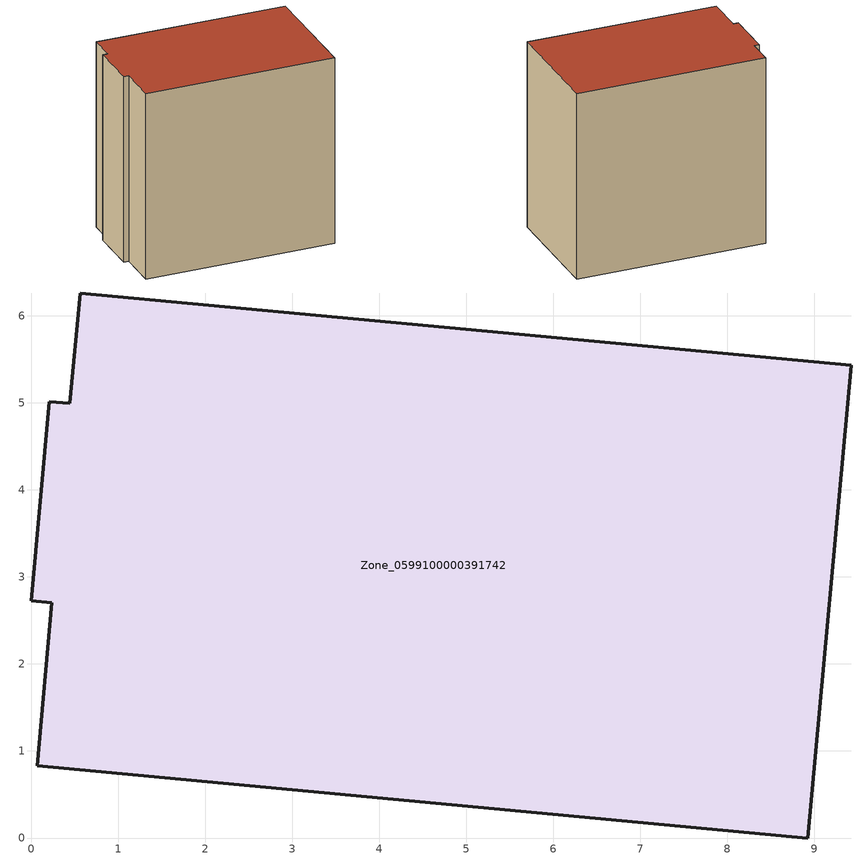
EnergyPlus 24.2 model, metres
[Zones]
Zone_0599100000391742
 floor ground (C_G): 9.43,5.43 8.92,0 0.07,0.83 0.24,2.7 0,2.73 0.21,5.01 0.45,5 0.56,6.26 z0
 wall outside (C_F): 0.45,5 0.21,5.01 0,2.73 0.24,2.7 0.07,0.83 8.92,0 9.43,5.43 0.56,6.26 0.45,5 z0:9
 roof outside (C_R): 9.43,5.43 0.56,6.26 0.45,5 0.21,5.01 0,2.73 0.24,2.7 0.07,0.83 8.92,0 z9
[BUILDING]
Pand.0599100000391742: North Axis=0; Terrain=City; Loads Convergence Tolerance Value=0.04; Temperature Convergence Tolerance Value=0.4; Solar Distribution=FullExterior; Maximum Number of Warmup Days=25; Minimum Number of Warmup Days=1
[Site:Location]
Rotterdam.The.Hague.AP_ZH_NLD Design_Conditions: Latitude=51.96; Longitude=4.45; Time Zone=1; Elevation=-4.5
[SITE:GROUNDTEMPERATURE:BUILDINGSURFACE]
18, 18, 18, 18, 18, 18, 18, 18, 18, 18, 18, 18
[MATERIAL] Thermal Absorptance=0.9; Solar Absorptance=0.7; Visible Absorptance=0.7
Name | Roughness | Thickness | Conductivity | Density | Specific Heat
G.TI.1992-2005 | MediumSmooth | 0.15 | 0.06 | 540 | 1210
F.TI.1992-2005 | Rough | 0.3 | 0.12 | 1920 | 840
R.TI.1992-2005 | MediumRough | 0.2 | 0.08 | 1500 | 1000
[CONSTRUCTION]
C_G: G.TI.1992-2005
C_F: F.TI.1992-2005
C_R: R.TI.1992-2005
[ZONE]
Zone_0599100000391742: Type=1; Multiplier=1; Ceiling Height=Autocalculate; Volume=Autocalculate; Floor Area=autocalculate; Part of Total Floor Area=Yes
[ZONEINFILTRATION:DESIGNFLOWRATE]
Infil_Zone_0599100000391742: Zone or ZoneList or Space or SpaceList=Zone_0599100000391742; Schedule=AlwaysOn; Design Flow Rate Calculation Method=Flow/Area; Flow Rate per Floor Area=0.0015; Constant Term Coefficient=1; Temperature Term Coefficient=0; Velocity Term Coefficient=0; Velocity Squared Term Coefficient=0
[HVACTEMPLATE:ZONE:IDEALLOADSAIRSYSTEM]
Zone_0599100000391742: Maximum Heating Supply Air Temperature=50; Minimum Cooling Supply Air Temperature=13; Maximum Heating Supply Air Humidity Ratio=0.0156; Minimum Cooling Supply Air Humidity Ratio=0.0077; Heating Limit=NoLimit; Cooling Limit=NoLimit; Dehumidification Control Type=ConstantSensibleHeatRatio; Cooling Sensible Heat Ratio=0.7; Dehumidification Setpoint=60; Humidification Control Type=None; Humidification Setpoint=30; Outdoor Air Method=None; Outdoor Air Flow Rate per Person=0.00944; Outdoor Air Flow Rate per Zone Floor Area=0; Outdoor Air Flow Rate per Zone=0; Demand Controlled Ventilation Type=None; Outdoor Air Economizer Type=NoEconomizer; Heat Recovery Type=None; Sensible Heat Recovery Effectiveness=0.7; Latent Heat Recovery Effectiveness=0.65
[ZONECONTROL:THERMOSTAT]
ThermostatControl_Zone_0599100000391742: Zone or ZoneList=Zone_0599100000391742; Control Type Schedule=DualSetpointControlType; Control 1=Thermostat_Zone_0599100000391742; Temperature Difference Between Cutout And Setpoint=0
[THERMOSTATSETPOINT:DUALSETPOINT]
Thermostat_Zone_0599100000391742: Heating Setpoint Temperature Schedule=HeatingSetpoint_Zone_0599100000391742; Cooling Setpoint Temperature Schedule=CoolingSetpoint_Zone_0599100000391742
[SCHEDULE:COMPACT]
HeatingSetpoint_Zone_0599100000391742: Through: 12/31, For: AllDays, Until: 24:00, 21
CoolingSetpoint_Zone_0599100000391742: Through: 12/31, For: AllDays, Until: 24:00, 24
DualSetpointControlType: Through: 12/31, For: AllDays, Until: 24:00, 4
AlwaysOn: Through: 12/31, For: AllDays, Until: 24:00, 1
